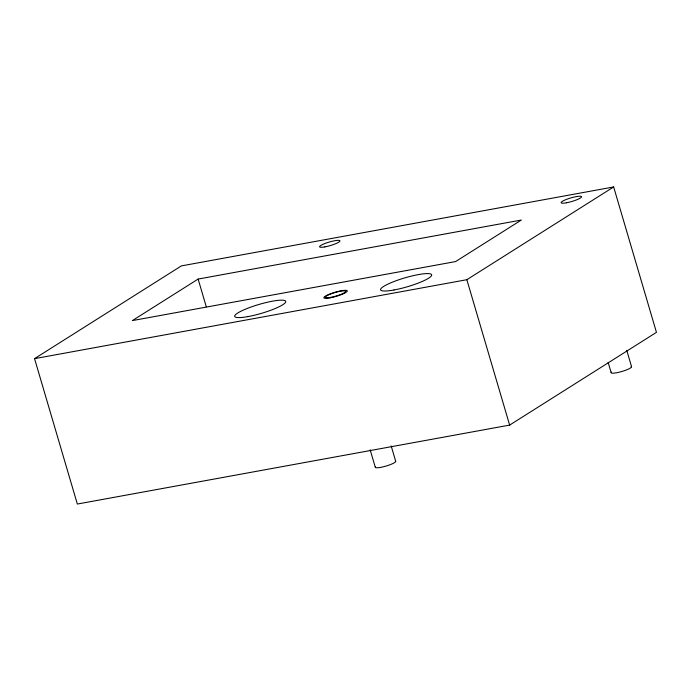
<?xml version="1.0" encoding="UTF-8"?>
<svg xmlns="http://www.w3.org/2000/svg" width="691" height="691" viewBox="0 0 691 691"><rect width="100%" height="100%" fill="white"/><g stroke="black" fill="none" stroke-linecap="round" stroke-linejoin="round"><path stroke-width="1.04" d="M34.55 358.646L181.362 265.905L613.66 186.959L656.45 332.354L509.638 425.095L77.34 504.041L34.55 358.646L466.848 279.7L613.66 186.959M198.127 279.069L132.387 320.589L455.602 261.569L521.342 220.04L198.127 279.069L206.289 306.804M626.746 350.337L631.574 366.748M608.14 362.412L611.155 372.665M466.848 279.7L509.638 425.095M391.192 445.971L395.718 461.346M370.169 449.832L375.299 467.263M395.304 460.975A10.633 1.848 -16.4 0 1 385.777 466.149A10.633 1.848 -16.4 0 1 375.576 466.684M631.159 366.368A10.633 1.848 -16.4 0 1 621.641 371.551A10.633 1.848 -16.4 0 1 611.431 372.086M566.465 202.783A10.633 1.848 -16.4 0 0 581.546 196.745A10.633 1.848 -16.4 0 0 565.989 199.587A10.633 1.848 -16.4 0 0 566.465 202.783M324.891 246.894A10.633 1.848 -16.4 0 0 339.972 240.857A10.633 1.848 -16.4 0 0 324.425 243.698A10.633 1.848 -16.4 0 0 324.891 246.894M330.609 297.38A10.633 1.848 -16.4 0 0 345.681 291.352A10.633 1.848 -16.4 0 0 330.134 294.193A10.633 1.848 -16.4 0 0 330.609 297.38M329.978 297.856A12.231 2.125 -16.4 0 0 347.314 290.92A12.231 2.125 -16.4 0 0 329.434 294.185A12.231 2.125 -16.4 0 0 329.978 297.856M248.086 316.573A26.586 4.612 -16.4 0 0 285.78 301.492A26.586 4.612 -16.4 0 0 246.912 308.583A26.586 4.612 -16.4 0 0 248.086 316.573M393.991 289.987A26.586 4.612 -16.4 0 0 431.685 274.897A26.586 4.612 -16.4 0 0 392.808 281.997A26.586 4.612 -16.4 0 0 393.991 289.987"/></g></svg>
